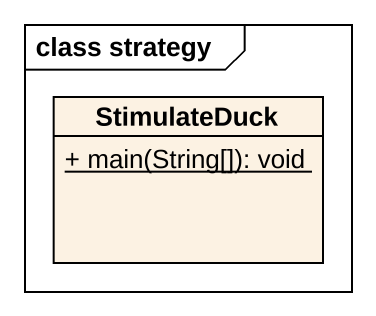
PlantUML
@startuml
mainframe class strategy
hide circle
hide empty members
skinparam classAttributeIconSize 0
class StimulateDuck {
  {static} + main(String[]): void
}
@enduml
